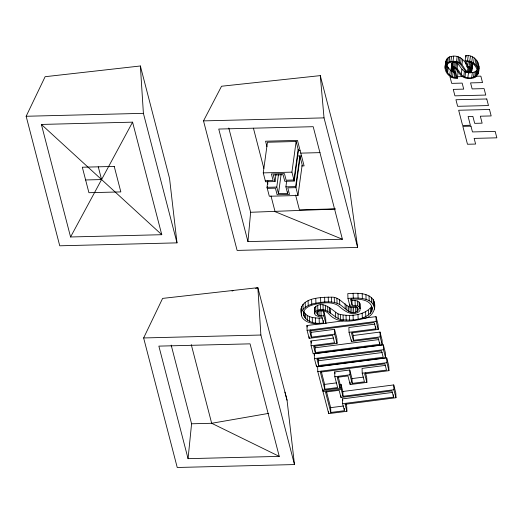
<?xml version="1.0" encoding="UTF-8"?>
<svg xmlns="http://www.w3.org/2000/svg" width="523" height="523" viewBox="0 0 523 523"><rect width="100%" height="100%" fill="white"/><g stroke="black" fill="none" stroke-linecap="round" stroke-linejoin="round"><path stroke-width="0.78" d="M319.108 315.559L317.736 314.754L317.023 313.519L317.03 312.362L317.703 311.46C321.795 308.851 326.574 311.178 329.398 314.5C338.08 323.979 352.28 321.403 363.335 318.644C372.677 317.435 377.606 307.544 373.128 299.385C367.081 292.148 356.268 293.161 347.795 293.606L347.958 298.417L349.972 306.184L355.666 306.655L357.17 307.544L357.961 308.956L357.954 310.263L357.196 311.335C350.403 315.899 344.892 307.504 339.741 304.51C332.484 300.431 323.737 301.895 315.931 303.183C309.158 304.111 297.698 309.368 302.386 317.879C307.851 324.809 317.991 323.92 325.875 323.521L325.711 318.703L323.744 311.126L318.945 310.747L319.108 315.559L323.907 315.944L325.875 323.521M351.534 298.881L351.927 300.379L355.058 300.47L357.457 301.045L359.092 302.098L359.935 303.601L360.033 308.642M359.935 303.601L360.086 310.25L359.013 311.721C351.312 316.938 343.657 310.224 337.989 305.399C331.556 301.549 323.659 302.765 316.657 303.961C292.834 308.478 305.21 326.463 323.43 322.894L323.351 320.488M457.285 78.345L455.696 72.22L453.467 71.481L452.761 70.729L452.447 68.134C457.167 66.003 458.475 74.312 461.789 76.201C465.679 79.156 471.354 79.306 475.629 77.116C483.232 69.382 477.564 54.385 465.83 55.516L465.124 60.622L466.751 66.898L469.399 67.781L470.17 68.618L470.778 70.821L469.942 72.102C464.646 72.73 463.888 64.349 459.292 62.551C455.677 60.864 451.114 60.753 447.583 62.695C440.68 68.709 449.466 79.503 457.285 78.345L457.998 73.24L457.2 70.174M478.218 73.181L478.976 66.271M466.111 64.002C463.319 58.694 457.736 54.915 451.597 56.373C445.544 56.785 445.341 63.558 445.066 68.108M456.318 76.175L456.115 77.633C449.891 77.502 444.707 71.324 446.269 65.172M314.728 313.813L314.813 312.336C323.822 303.621 332.543 316.761 340.65 319.586C351.09 320.782 364.943 320.494 371.775 311.394L371.611 306.583C364.145 315.938 348.972 316.846 338.048 313.898C331.628 309.596 322.384 299.705 314.65 307.524L314.728 313.813L315.506 315.212L319.141 316.768L321.874 316.886L323.43 322.894M247.941 241.593L218.751 129.05L313.205 126.697L342.395 239.24L247.941 241.593L250.641 212.279L228.786 128.024M188.058 458.664L158.861 346.121L250.059 343.846L279.256 456.389L188.058 458.664L191.581 423.787L171.171 345.108M263.252 172.884L267.456 142.236L296.123 141.498L298.437 150.415L294.233 181.056L284.787 181.304L283.08 174.721L273.307 174.976L275.013 181.553L265.566 181.801L263.252 172.884L291.919 172.139L294.233 181.056M297.979 195.497L295.665 186.58L299.869 155.932L302.183 164.856L297.979 195.497L269.312 196.243L266.998 187.319L267.881 180.873M267.495 186.77L267.273 188.385L275.418 188.175L277.125 194.752L289.5 194.432L287.794 187.849L295.94 187.639L300.143 156.998M275.013 181.553L276.007 174.296M287.82 191.804L287.598 193.412L278.478 193.654L276.772 187.071L278.543 174.166M278.478 193.654L281.132 174.296M287.598 193.412L285.891 186.835L286.663 181.187M291.919 172.139L296.123 141.498M298.162 149.356L293.959 179.997L286.14 180.2L284.434 173.616L271.398 173.956L273.111 180.54L265.292 180.736M445.125 66.441L445.838 61.328M445.576 64.976L446.282 59.864M446.407 63.714L447.113 58.609M446.001 68.114L446.505 64.466M447.583 62.695L448.289 57.582M446.825 71.416L447.538 66.31L446.877 63.669M447.577 72.867L448.283 67.761L447.538 66.31M449.074 61.949L449.787 56.837M450.885 61.479L451.597 56.373M449.662 75.227L450.375 70.115L448.283 67.761M451.205 68.565L451.911 63.46L453.108 62.008L452.395 67.114L451.205 68.565C451.074 70.677 452.768 72.566 454.853 72.775L456.115 77.633M451.303 69.716L452.29 62.577M450.996 76.123L451.709 71.01L450.375 70.115M453.01 61.283L453.716 56.177M452.761 70.729L453.271 67.081M452.395 67.114L453.604 66.898L454.31 61.792M452.519 76.822L453.225 71.71L451.709 71.01M453.467 71.481L454.075 67.107M454.768 67.088L455.474 61.976C459.867 64.192 460.9 70.226 465.633 72.082C469.255 73.063 473.871 73.298 476.773 70.494L476.067 75.606C472.812 78.6 467.484 78.391 463.698 76.587C459.534 74.246 458.638 67.67 453.604 66.898M454.441 71.978L455.049 67.598M454.226 77.326L454.932 72.213M456.474 61.551L457.18 56.445M455.912 67.702L456.625 62.597M455.696 72.22L456.206 68.572M457.965 61.956L458.671 56.85M457.043 68.755L457.749 63.643M459.292 62.551L459.998 57.438M460.567 63.42L461.279 58.308M461.914 64.669L462.62 59.563M461.208 74.371L461.914 69.258M463.698 76.587L464.411 71.474M464.921 77.188L465.633 72.082M478.27 71.376C477.976 65.715 472.988 61.4 467.529 60.831L468.242 55.726M446.067 66.63C446.969 62.139 452.526 61.492 456.246 62.237C462.914 62.923 463.548 74.024 470.537 72.73L471.4 72.069C472.583 69.507 470.373 66.428 467.627 66.316L468.34 61.211M467.399 71.651L468.105 66.545M468.229 72.135L468.935 67.029M469.072 66.669L469.68 62.289M469.732 61.309L470.445 56.196M467.81 77.842L468.516 72.736M469.053 72.285L469.661 67.905M470.223 67.336L470.929 62.23M469.942 72.102L470.452 68.454M471.733 62.047L472.439 56.942M470.53 71.599L470.831 69.409M470.778 70.821L470.981 69.363M471.066 68.31L471.779 63.198L472.465 65.898L471.753 71.004M471.589 69.566L472.302 64.46M471.4 72.069L472.465 65.898M473.518 63.061L474.224 57.948M471.654 77.705L472.361 72.592M475.054 64.309L475.76 59.197M473.478 77.26L474.184 72.154M476.296 65.767L477.002 60.661M474.949 76.561L475.655 71.455M477.251 67.441L477.957 62.335M476.067 75.606L476.819 74.397L477.224 71.481M477.911 69.33L478.623 64.218M477.761 74.743L478.061 72.553M371.775 311.394L372.206 307.589M301.215 313.31C298.613 297.522 320.932 297.241 331.458 297.182C341.467 296.273 346.612 311.322 356.555 306.792M476.819 74.397C478.872 67.912 472.844 61.466 466.372 61.459L467.627 66.316M478.467 69.637L478.931 68.075M26.15 116.263L45.122 76.704L140.373 65.976L169.563 178.52L177.003 242.868L59.746 245.797L26.15 116.263L143.4 113.341L177.003 242.868M143.635 337.956L162.607 298.398L257.859 287.663L287.049 400.206L294.482 464.561L177.232 467.484L143.635 337.956L260.885 335.027L294.482 464.561M203.519 120.885L221.543 86.236L320.292 75.619L349.482 188.162L357.627 247.405L237.115 250.412L203.519 120.885L324.031 117.878L357.627 247.405M70.572 236.978L132.581 122.16L41.382 124.435L70.572 236.978L161.77 234.703L132.581 122.16M232.029 291.076L233.493 290.409M255.61 288.5L257.859 287.663L260.885 335.027M268.75 413.36L211.671 423.284L191.581 423.787M333.576 338.048L310.937 340.963L311.1 345.775L334.543 342.755L332.615 335.315L309.165 338.335L307.099 330.353L306.936 325.541L322.998 323.469M325.411 323.155L343.081 320.88M362.361 318.396L376.011 316.637L378.083 324.62L378.247 329.431L351.469 332.883L353.398 340.323L380.175 336.877L382.248 344.86L313.166 353.757L311.1 345.775M307.099 330.353L376.174 321.449L378.247 329.431M310.518 330.013L311.126 332.36L334.53 329.34L336.904 338.505L337.067 343.317L313.663 346.337L315.291 352.594L379.816 344.278L379.763 342.676M374.867 324.142L348.88 327.49L349.037 332.308L351.417 341.473L378.194 338.021L379.816 344.278M349.037 332.308L375.815 328.856L374.193 322.593L309.662 330.909L311.29 337.172L334.687 334.158L337.067 343.317M352.463 332.536L353.234 335.511L380.012 332.059L382.084 340.042L382.248 344.86M314.722 346.219L315.127 347.782L378.848 339.571M314.258 353.77L383.339 344.873L385.444 353.005L385.608 357.817L316.533 366.721L314.421 358.588L314.258 353.77L314.643 355.254M314.421 358.588L383.496 349.684L385.608 357.817M317.938 358.615L318.487 360.746L382.215 352.528M318.651 365.557L383.182 357.242L381.522 350.848L316.99 359.164L318.651 365.557L318.487 360.746M340.068 388.138L337.257 377.318L347.952 375.945L350.188 384.549L366.878 382.398L364.649 373.788L388.942 370.663L388.779 365.845L386.706 357.863L317.631 366.767L317.788 371.578L322.665 390.38L340.068 388.138L339.904 383.326L338.303 377.142M317.788 371.578L386.87 362.681L388.942 370.663M362.217 373.213L386.51 370.081L384.889 363.825L320.357 372.141L324.79 389.217L337.636 387.563L334.831 376.743L334.668 371.931L349.769 369.983L352.005 378.593L352.169 383.405L364.453 381.823L362.217 373.213L362.06 368.401L385.543 365.374M334.831 376.743L349.933 374.801L352.169 383.405M352.005 378.593L363.524 377.109M321.207 371.206L324.626 384.405L336.675 382.849M339.407 384.542L340.989 384.333L342.846 391.492L343.01 396.303L393.891 389.746L395.963 397.728L345.075 404.286L346.893 411.294L328.699 413.634L322.959 391.492L322.874 389.086M322.959 391.492L341.153 389.151L343.01 396.303M342.846 391.492L393.727 384.935L395.8 392.917L395.963 397.728M342.598 403.697L344.422 410.718L330.824 412.47L325.522 392.054L339.126 390.302L340.983 397.454L391.91 390.89L393.531 397.134L342.598 403.697L342.441 398.886L392.557 392.427M326.378 391.165L330.66 407.659L343.461 406.011M347.958 298.417C356.974 297.75 373.422 296.803 374.553 309.06M335.263 209.082L250.641 212.279M451.637 76.868L450.015 76.914L451.689 83.366L462.155 83.105L463.718 89.126L453.251 89.387L454.925 95.84L485.762 95.068L484.082 88.616L472.132 88.917L470.569 82.895L482.526 82.595L480.853 76.142L475.982 76.266M457.318 76.731L462.188 76.606M298.437 150.415L300.065 150.369M300.777 153.134L320.024 152.631M297.424 155.998L301.496 155.893M301.693 165.935L304.085 165.876L297.476 140.393L265.553 141.217L266.946 146.59M85.615 179.964L101.573 179.566L98.272 166.824M266.998 187.319L276.772 187.071M285.891 186.835L295.665 186.58M335.25 208.886L299.418 209.815L295.587 195.046M303.601 311.022C306.57 318.226 315.984 318.232 322.58 318.095M372.258 309.198C371.637 298.901 358.209 298.783 350.528 299.189L352.09 305.197L357.614 305.863L359.249 306.909L360.099 308.42M465.124 60.622L467.529 60.831M342.395 239.24L275.078 211.671L270.992 195.922M279.256 456.389L211.671 423.284L191.261 344.605M41.382 124.435L161.77 234.703M284.95 392.119L287.049 400.206M465.83 55.516L466.235 57.085M365.499 372.892L366.721 377.586L366.878 382.398M346.128 404.142L346.736 406.476L346.893 411.294M342.441 398.886L342.846 400.448M334.668 371.931L335.073 373.474M306.936 325.541L307.308 326.993M310.937 340.963L311.499 343.14M253.426 128.2L263.84 168.36M267.312 181.743L267.926 184.109M301.052 308.492L301.444 315.663M320.292 75.619L324.031 117.878M451.911 63.46L452.009 64.61M140.373 65.976L143.4 113.341M393.727 384.935L393.891 389.746M393.446 394.728L393.531 397.134M386.706 357.863L386.87 362.681M383.339 344.873L383.496 349.684M380.012 332.059L380.175 336.877M376.011 316.637L376.174 321.449M375.736 326.45L375.815 328.856M374.122 301.673L374.278 306.485M373.128 299.385L373.291 304.196M371.428 297.45L371.591 302.261M370.369 308.557L370.532 313.375M369.029 295.861L369.186 300.673M368.369 310.322L368.525 315.134M365.917 294.626L366.08 299.444M365.623 311.852L365.786 316.67M362.191 293.769L362.354 298.587M362.158 313.146L362.315 317.958M359.092 302.098L359.249 306.909M357.928 293.311L358.085 298.13M357.869 307.851L357.954 310.263M357.967 314.192L358.124 319.004M357.457 301.045L357.614 305.863M357.059 307.328L357.196 311.335M355.601 307.321L355.764 312.139M355.058 300.47L355.222 305.282M353.13 293.259L353.286 298.071M353.561 307.792L353.718 312.604M353.051 314.99L353.215 319.808M353.234 335.511L353.398 340.323M351.927 300.379L352.09 305.197M351.763 307.812L351.92 312.623M351.364 339.865L351.417 341.473M349.913 304.576L349.972 306.184M350.024 307.393L350.188 312.205M349.344 315.356L349.508 320.168M348.351 306.543L348.514 311.355M349.769 369.983L349.933 374.801M350.103 382.143L350.188 384.549M346.742 305.249L346.906 310.067M346.017 315.434L346.18 320.253M345.082 303.706L345.245 308.518M343.068 315.245L343.225 320.056M344.343 408.313L344.395 409.921M340.493 314.768L340.65 319.586M339.577 299.699L339.741 304.51M340.989 384.333L341.153 389.151M340.924 395.852L340.983 397.454M338.048 313.898L338.211 318.716M336.897 298.411L337.06 303.229M335.498 312.519L335.655 317.337M334.269 297.607L334.432 302.425M334.53 329.34L334.687 334.158M331.458 297.182L331.621 301.993M330.065 308.224L330.229 313.035M329.745 307.916L329.908 312.728M328.235 297.031L328.398 301.843M327.646 306.269L327.803 311.08M330.66 407.659L330.824 412.47M325.391 305.19L325.554 310.008M328.621 411.228L328.699 413.634M324.606 297.162L324.77 301.974M323.744 311.126L323.907 315.944M322.992 304.68L323.155 309.492M324.626 384.405L324.79 389.217M320.566 297.567L320.73 302.386M320.998 311.139L321.161 315.951M320.442 304.732L320.599 309.551M319.128 318.161L319.291 322.972M317.69 305.321L317.853 310.139M317.624 311.545L317.736 314.754M316.971 311.911L317.023 313.519M315.774 298.365L315.931 303.183M315.729 306.275L315.885 311.087M315.447 317.938L315.611 322.756M314.65 307.524L314.813 312.336M316.474 365.113L316.533 366.721M315.127 347.782L315.291 352.594M311.61 299.444L311.773 304.255M312.238 317.415L312.394 322.233M311.126 332.36L311.29 337.172M309.485 316.592L309.649 321.41M308.08 300.797L308.243 305.609M309.113 336.727L309.165 338.335M307.21 315.474L307.374 320.285M305.184 302.431L305.34 307.243M305.432 314.062L305.589 318.873M304.138 312.355L304.301 317.167M303.392 311.963L303.497 315.173M303 304.281L303.163 309.1M301.627 306.308L301.784 311.12M486.769 98.971L455.938 99.743L457.645 106.319L488.475 105.548L486.769 98.971M489.495 109.484L458.664 110.248L462.607 125.455L470.373 125.259L468.105 116.511L472.877 116.394L474.681 123.35L482.134 123.167L480.33 116.204L491.169 115.936L489.495 109.484M470.962 126.154L462.842 126.357L467.484 144.256L475.61 144.054L474.139 138.392L496.85 137.824L495.176 131.371L472.465 131.94L470.962 126.154M114.23 166.425L82.314 167.223L88.923 192.706L120.839 191.908L114.23 166.425"/></g></svg>
